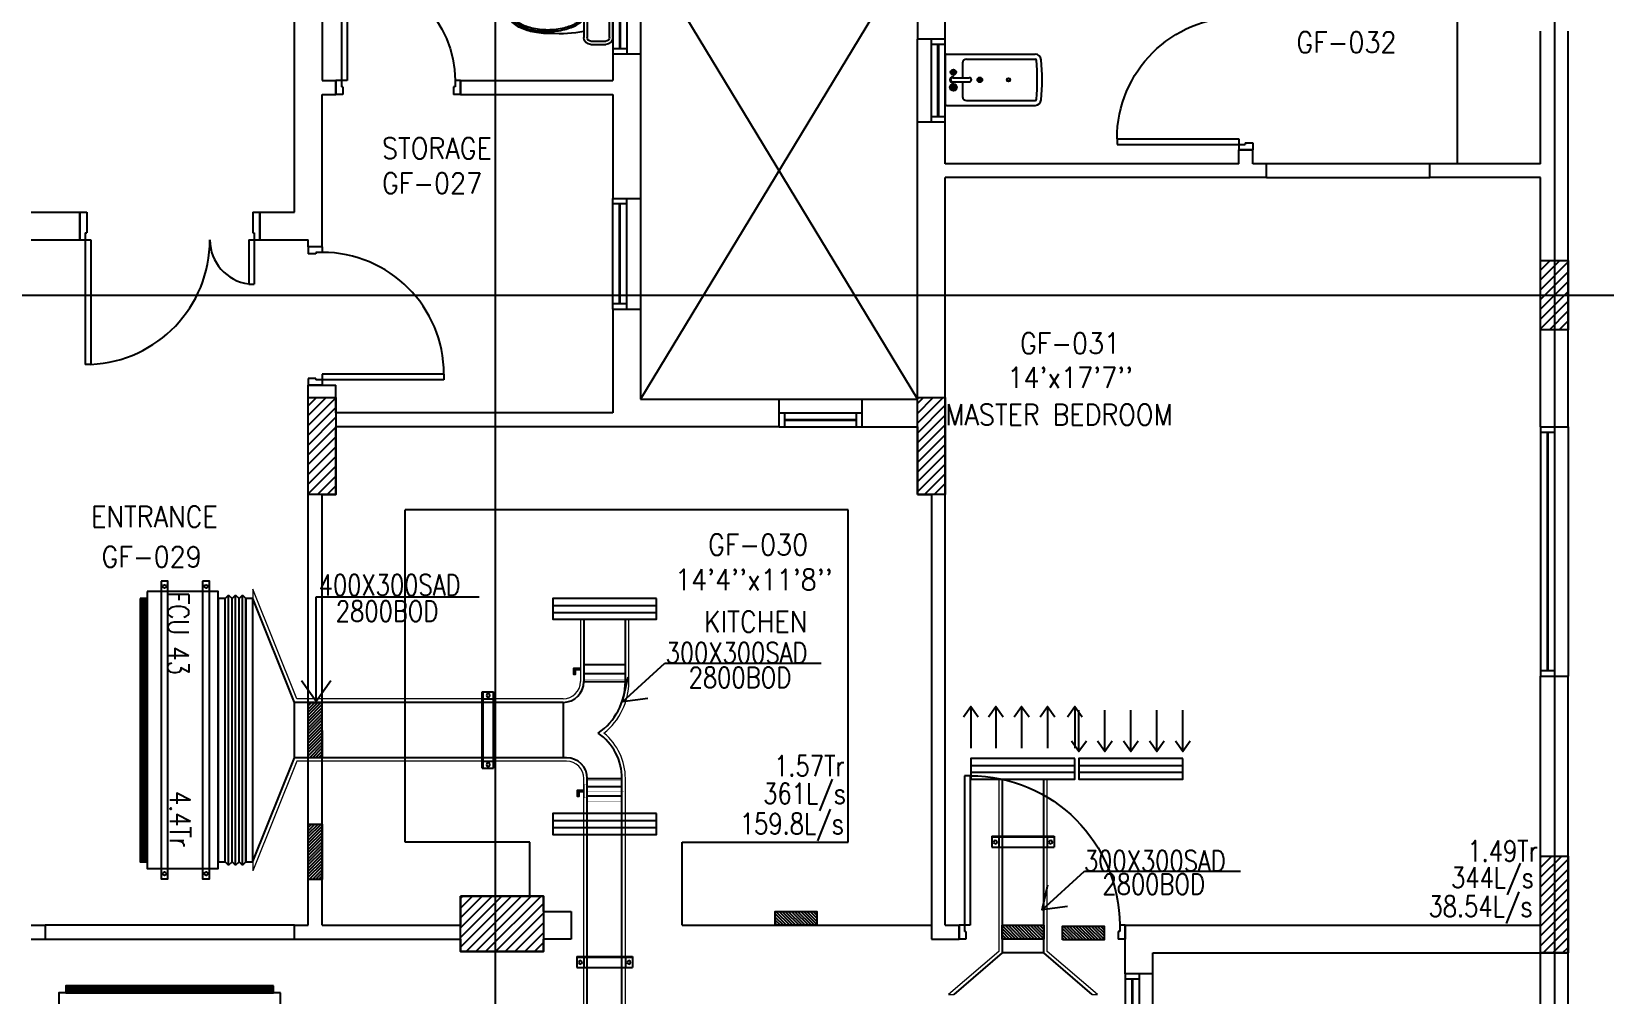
# Model space of a CAD drawing. Header units: millimetres. Extents: x 0 to 91840, y -5689 to 55688.
# Drawn here: x 40123 to 51483, y 19075 to 26031 of the extents above; entities that cross this region are included whole.
import ezdxf

# ---------------------------------------------------------------- set-up
doc = ezdxf.new("R2010")
doc.units = ezdxf.units.MM
doc.linetypes.add('CENTER', pattern=[50.8, 31.75, -6.35, 6.35, -6.35])
doc.linetypes.add('DASHED2', pattern=[9.525, 6.35, -3.175])
for name, color, linetype in [('A-ANNO-TEXT', 8, 'Continuous'), ('A-DOOR', 4, 'Continuous'), ('A-FLOR-OVHD', 4, 'DASHED2'), ('A-FLOR-PFIX', 8, 'Continuous'), ('A-FLOR-SPCL', 8, 'Continuous'), ('A-GLAZ', 5, 'Continuous'), ('A-GRID', 253, 'CENTER'), ('A-WALL-FULL', 8, 'Continuous'), ('AC- VD', 5, 'Continuous'), ('AC-FD', 1, 'Continuous'), ('AC-SAD', 3, 'Continuous'), ('AC-SAD TEXT', 3, 'Continuous'), ('AC-WALL OPENING', 1, 'Continuous'), ('FCU-AC', 160, 'Continuous'), ('L1-E014-C22-VAC (08-08-2010)$0$ETA-AC-DAMPER', 4, 'Continuous'), ('M-HANGER', 30, 'Continuous'), ('RETURN GRILL RIGHT', 1, 'Continuous'), ('S-COL- HACT.', 9, 'Continuous'), ('S-COL.', 8, 'Continuous'), ('SAD RIGHT', 3, 'Continuous'), ('SUPPLY GRILL RIGHT', 3, 'Continuous')]:
    doc.layers.add(name, color=color, linetype=linetype)
doc.layers.add('INSULATION', color=1, linetype='Continuous', lineweight=5)
doc.styles.add('ROMANS', font='romans.shx', dxfattribs={"width": 0.8})
doc.styles.add('SIMPLEX', font='simplex.shx', dxfattribs={"width": 0.8})
doc.dimstyles.new('100 of DIM2', dxfattribs={"dimscale": 0, "dimtxt": 200, "dimasz": 150, "dimexe": 75, "dimexo": 200, "dimgap": 75, "dimtad": 1, "dimdec": 0, "dimrnd": 5, "dimzin": 0, "dimdsep": 46, "dimtxsty": 'ROMANS', "dimblk": 'ARCHTICK', "dimcen": 100, "dimclrd": 94, "dimclre": 94, "dimclrt": 2, "dimadec": 0, "dimazin": 0, "dimtfac": 1, "dimtdec": 0, "dimtofl": 0, "dimtmove": 2, "dimatfit": 3, "dimldrblk": 'OPEN90', "dimfxl": 75, "dimtolj": 1, "dimtzin": 0, "dimarcsym": 0})
pattern_1 = [(45, (1147577.044, 409937.22), (-35.355339, 35.355339), [])]

# ---------------------------------------------------------------- blocks, each defined once
blk = doc.blocks.new('W-180')
for p, q in [((1800, 100), (0, 100)), ((1800, 0), (0, 0)), ((40, 0), (40, 100)), ((1760, 100), (1760, 0))]:
    blk.add_line(p, q)
at = {"linetype": 'Continuous'}
for p, q in [((1760, 53), (40, 53)), ((1760, 47), (40, 47))]:
    blk.add_line(p, q, dxfattribs=at)
blk = doc.blocks.new('BIDET-1')
for p, q in [((175, 0), (-175, 0)), ((-185, -10), (-185, -649)), ((-39, -59), (-69, -59)), ((-54, -44), (-54, -74)), ((-15, -54), (-15, -174)), ((15, -54), (15, -174)), ((39, -59), (69, -59)), ((54, -44), (54, -74)), ((185, -10), (185, -649)), ((-150, -155), (-150, -649)), ((-15, -125), (-120, -125)), ((120, -125), (15, -125)), ((150, -155), (150, -649)), ((12, -250), (-12, -250)), ((-9, -259), (9, -241)), ((-9, -241), (9, -259)), ((0, -238), (0, -262))]:
    blk.add_line(p, q)
for centre, radius in [((-54, -59), 25), ((-54, -59), 20), ((-54, -59), 15.2), ((-54, -59), 10.2), ((54, -59), 20), ((54, -59), 15.2), ((54, -59), 10.2), ((0, -250), 17.5), ((0, -250), 12.5), ((0, -457), 12.5), ((0, -457), 10)]:
    blk.add_circle(centre, radius)
for centre, radius, start, end in [((-175, -10), 10, 90, 180), ((175, -10), 10, 0, 90), ((0, -54), 20, 318.5904, 221.4096), ((0, -54), 15, 0, 180), ((-120, -155), 30, 90, 180), ((0, -174), 15, 180, 0), ((120, -155), 30, 0, 90), ((-140, -649), 45, 180, 265.2062), ((-140, -649), 10, 180, 265.2062), ((0, 1020), 1685, 265.2062, 274.7938), ((140, -649), 10, 274.7938, 0), ((140, -649), 45, 274.7938, 0), ((0, 1020), 1720, 265.2062, 274.7938)]:
    blk.add_arc(centre, radius, start, end)
blk = doc.blocks.new('D-100-R1')
for p, q in [((-80, 980), (-80, 100)), ((-80, 980), (-40, 980)), ((-40, 980), (-40, 55)), ((-1000, 100), (-1000, 0)), ((-1000, 100), (-960, 100)), ((-960, 100), (-960, 55)), ((-960, 55), (-950, 55)), ((-950, 55), (-950, 0)), ((-80, 100), (0, 100)), ((-50, 55), (-50, 0)), ((-50, 55), (-40, 55)), ((-50, 0), (0, 0)), ((0, 100), (0, 0)), ((-1000, 0), (-950, 0))]:
    blk.add_line(p, q)
at = {"linetype": 'Continuous'}
blk.add_arc((-80, 100), 880, 90, 180, dxfattribs=at)
blk = doc.blocks.new('D-90-R1')
for p, q in [((-80, 880), (-40, 880)), ((-80, 880), (-80, 100)), ((-40, 880), (-40, 55)), ((-900, 100), (-860, 100)), ((-900, 100), (-900, 0)), ((-860, 100), (-860, 55)), ((-860, 55), (-850, 55)), ((-850, 55), (-850, 0)), ((-80, 100), (0, 100)), ((-50, 55), (-40, 55)), ((-50, 55), (-50, 0)), ((-50, 0), (0, 0)), ((0, 100), (0, 0)), ((-900, 0), (-850, 0))]:
    blk.add_line(p, q)
at = {"linetype": 'Continuous'}
blk.add_arc((-80, 100), 780, 90, 180, dxfattribs=at)
blk = doc.blocks.new('W-60')
for p, q in [((600, 100), (0, 100)), ((600, 0), (0, 0)), ((40, 0), (40, 100)), ((560, 100), (560, 0))]:
    blk.add_line(p, q)
at = {"linetype": 'Continuous'}
for p, q in [((560, 53), (40, 53)), ((560, 47), (40, 47))]:
    blk.add_line(p, q, dxfattribs=at)
blk = doc.blocks.new('D-130-R')
for p, q in [((1220, 200), (1220, 1100)), ((1220, 1100), (1260, 1100)), ((1260, 200), (1260, 1100)), ((80, 520), (40, 520)), ((40, 200), (40, 520)), ((80, 200), (80, 520)), ((0, 0), (0, 200)), ((80, 200), (0, 200)), ((40, 150), (40, 200)), ((50, 150), (40, 150)), ((50, 0), (50, 150)), ((1300, 200), (1220, 200)), ((1260, 150), (1250, 150)), ((1250, 0), (1250, 150)), ((1260, 150), (1260, 200)), ((1300, 0), (1300, 200)), ((50, 0), (0, 0)), ((1300, 0), (1250, 0))]:
    blk.add_line(p, q)
for centre, radius, start, end in [((1260, 200), 900, 92.5473, 180), ((40, 200), 320, 0, 82.8192)]:
    blk.add_arc(centre, radius, start, end)
blk = doc.blocks.new('WC-1')
for p, q in [((-210, 0), (210, 0)), ((-260, -160), (-260, -50)), ((-235, -160), (-235, -50)), ((-210, -25), (210, -25)), ((235, -50), (235, -160)), ((260, -50), (260, -160)), ((210, -185), (-210, -185)), ((210, -210), (-210, -210)), ((91, -223), (-91, -223)), ((86, -235), (-86, -235))]:
    blk.add_line(p, q)
for radius in [22.1, 17.1]:
    blk.add_circle((-6, -107), radius)
for centre, radius, start, end in [((-210, -50), 50, 90, 180), ((-210, -50), 25, 90, 180), ((210, -50), 50, 360, 90), ((210, -50), 25, 360, 90), ((-210, -160), 50, 180, 270), ((-210, -160), 25, 180, 270), ((722, -383), 904, 168.9529, 184.0632), ((69, -365), 214, 138.4152, 149.8586), ((-69, -365), 214, 30.1414, 41.5848), ((210, -160), 25, 270, 360), ((210, -160), 50, 270, 360), ((178, -428), 341, 149.8586, 166.4766), ((178, -428), 328, 149.8586, 166.4766), ((69, -365), 201, 139.9943, 149.8586), ((-69, -365), 201, 30.1414, 40.0057), ((-178, -428), 328, 13.5234, 30.1414), ((-178, -428), 341, 13.5234, 30.1414), ((352, -470), 532, 177.5541, 180), ((352, -470), 520, 166.4766, 180), ((352, -470), 507, 166.4766, 180), ((-352, -470), 507, 360, 13.5234), ((-352, -470), 520, 360, 13.5234), ((-352, -470), 532, 360, 2.4459), ((352, -470), 532, 180, 193.5234), ((352, -470), 520, 180, 193.5234), ((352, -470), 507, 180, 193.5234), ((-352, -470), 507, 346.4766, 360), ((-352, -470), 520, 346.4766, 360), ((-352, -470), 532, 346.4766, 360), ((178, -512), 353, 193.5234, 210.1414), ((178, -512), 341, 193.5234, 210.1414), ((178, -512), 328, 193.5234, 210.1414), ((69, -575), 201, 210.1414, 234.4972), ((-69, -575), 201, 305.5028, 329.8586), ((-178, -512), 328, 329.8586, 346.4766), ((-178, -512), 341, 329.8586, 346.4766), ((-178, -512), 353, 329.8586, 346.4766), ((69, -575), 226, 210.1414, 234.4972), ((69, -575), 214, 210.1414, 234.4972), ((0, -672), 108, 234.4972, 270), ((0, -672), 95.9, 234.4972, 270), ((0, -672), 83.4, 234.4972, 270), ((0, -672), 83.4, 270, 305.5028), ((0, -672), 95.9, 270, 305.5028), ((0, -672), 108, 270, 305.5028), ((-69, -575), 214, 305.5028, 329.8586), ((-69, -575), 226, 305.5028, 329.8586)]:
    blk.add_arc(centre, radius, start, end)
at = {"linetype": 'Continuous', "ltscale": 50}
blk.add_arc((-722, -383), 904, 355.9368, 11.0471, dxfattribs=at)
blk = doc.blocks.new('D-120-R1')
for p, q in [((-80, 1180), (-40, 1180)), ((-80, 1180), (-80, 100)), ((-40, 1180), (-40, 55)), ((-1200, 100), (-1160, 100)), ((-1200, 100), (-1200, 0)), ((-1160, 100), (-1160, 55)), ((-1160, 55), (-1150, 55)), ((-1150, 55), (-1150, 0)), ((-80, 100), (0, 100)), ((-50, 55), (-40, 55)), ((-50, 55), (-50, 0)), ((-50, 0), (0, 0)), ((0, 100), (0, 0)), ((-1200, 0), (-1150, 0))]:
    blk.add_line(p, q)
at = {"linetype": 'Continuous'}
blk.add_arc((-80, 100), 1080, 90, 180, dxfattribs=at)
blk = doc.blocks.new('W-120')
for p, q in [((1200, 100), (0, 100)), ((1200, 0), (0, 0)), ((40, 0), (40, 100)), ((1160, 100), (1160, 0))]:
    blk.add_line(p, q)
at = {"linetype": 'Continuous'}
for p, q in [((1160, 53), (40, 53)), ((1160, 47), (40, 47))]:
    blk.add_line(p, q, dxfattribs=at)
blk = doc.blocks.new('W-80')
for p, q in [((800, 100), (0, 100)), ((800, 0), (0, 0)), ((40, 0), (40, 100)), ((760, 100), (760, 0))]:
    blk.add_line(p, q)
at = {"linetype": 'Continuous'}
for p, q in [((760, 53), (40, 53)), ((760, 47), (40, 47))]:
    blk.add_line(p, q, dxfattribs=at)
blk = doc.blocks.new('_ArchTick')
at = {"color": 0, "linetype": 'ByBlock', "const_width": 0.15}
blk.add_lwpolyline([(-0.5, -0.5), (0.5, 0.5)], dxfattribs=at)
blk = doc.blocks.new('fcu 2.5 tr')
h = blk.add_hatch()
h.set_pattern_fill('NET', color=3)
h.paths.add_polyline_path([(83172, -1587743), (81672, -1587743), (81672, -1587793), (83172, -1587793)])
at = {"layer": 'FCU-AC'}
for p, q in [((81672, -1587030), (81647, -1587055)), ((83172, -1587030), (81672, -1587030)), ((83197, -1587055), (83172, -1587030)), ((83197, -1587055), (81647, -1587055)), ((81672, -1587080), (81647, -1587055)), ((81672, -1587080), (81647, -1587105)), ((83197, -1587105), (81647, -1587105)), ((81672, -1587130), (81647, -1587105)), ((81672, -1587130), (81647, -1587155)), ((83197, -1587155), (81647, -1587155)), ((81672, -1587180), (81647, -1587155)), ((83172, -1587080), (81672, -1587080)), ((83172, -1587080), (81672, -1587080)), ((83172, -1587130), (81672, -1587130)), ((83172, -1587130), (81672, -1587130)), ((83197, -1587055), (83172, -1587080)), ((83197, -1587105), (83172, -1587080)), ((83197, -1587105), (83172, -1587130)), ((83197, -1587155), (83172, -1587130)), ((83197, -1587155), (83172, -1587180))]:
    blk.add_line(p, q, dxfattribs=at)
at = {"layer": 'FCU-AC', "color": 1}
for p, q in [((83172, -1586980), (81672, -1586980)), ((81672, -1586980), (81672, -1587030)), ((81672, -1587030), (83172, -1587030)), ((83172, -1587030), (83172, -1586980)), ((83172, -1587180), (81672, -1587180)), ((81672, -1587180), (81672, -1587230)), ((81672, -1587230), (83172, -1587230)), ((83172, -1587230), (83172, -1587180))]:
    blk.add_line(p, q, dxfattribs=at)
at = {"layer": 'FCU-AC'}
blk.add_lwpolyline([(81622, -1587743), (83222, -1587743), (83222, -1587230), (81622, -1587230)], close=True, dxfattribs=at)
at = {"layer": 'FCU-AC', "color": 6}
for points in [[(81547, -1587343), (83297, -1587343), (83297, -1587293), (81547, -1587293)], [(81547, -1587643), (83297, -1587643), (83297, -1587593), (81547, -1587593)]]:
    blk.add_lwpolyline(points, close=True, dxfattribs=at)
at = {"layer": 'FCU-AC', "color": 3}
blk.add_lwpolyline([(81672, -1587793), (83172, -1587793), (83172, -1587743), (81672, -1587743)], close=True, dxfattribs=at)
at = {"layer": 'FCU-AC', "color": 6}
for centre in [(81584, -1587318), (83259, -1587318), (81584, -1587618), (83259, -1587618)]:
    blk.add_circle(centre, 12.5, dxfattribs=at)
blk = doc.blocks.new('fcu 3.5 tr')
at = {"layer": 'FCU-AC'}
h = blk.add_hatch(dxfattribs=at)
h.set_pattern_fill('NET', color=3)
h.paths.add_polyline_path([(100970, -1580238), (99070, -1580238), (99070, -1580288), (100970, -1580288)])
for p, q in [((99045, -1579550), (99070, -1579525)), ((100970, -1579525), (99070, -1579525)), ((100995, -1579550), (100970, -1579525)), ((100995, -1579550), (99045, -1579550)), ((99045, -1579550), (99070, -1579575)), ((99045, -1579600), (99070, -1579575)), ((100995, -1579600), (99045, -1579600)), ((99045, -1579600), (99070, -1579625)), ((99045, -1579650), (99070, -1579625)), ((100995, -1579650), (99045, -1579650)), ((99045, -1579650), (99070, -1579675)), ((100970, -1579575), (99070, -1579575)), ((100970, -1579575), (99070, -1579575)), ((100970, -1579625), (99070, -1579625)), ((100970, -1579625), (99070, -1579625)), ((100995, -1579550), (100970, -1579575)), ((100995, -1579600), (100970, -1579575)), ((100995, -1579600), (100970, -1579625)), ((100995, -1579650), (100970, -1579625)), ((100995, -1579650), (100970, -1579675))]:
    blk.add_line(p, q, dxfattribs=at)
at = {"layer": 'FCU-AC', "color": 1}
for p, q in [((100970, -1579475), (99070, -1579475)), ((99070, -1579475), (99070, -1579525)), ((99070, -1579525), (100970, -1579525)), ((100970, -1579525), (100970, -1579475)), ((100970, -1579675), (99070, -1579675)), ((99070, -1579675), (99070, -1579725)), ((99070, -1579725), (100970, -1579725)), ((100970, -1579725), (100970, -1579675))]:
    blk.add_line(p, q, dxfattribs=at)
at = {"layer": 'FCU-AC'}
blk.add_lwpolyline([(99020, -1580238), (101020, -1580238), (101020, -1579725), (99020, -1579725)], close=True, dxfattribs=at)
at = {"layer": 'FCU-AC', "color": 6}
for points in [[(98945, -1579838), (101095, -1579838), (101095, -1579788), (98945, -1579788)], [(98945, -1580138), (101095, -1580138), (101095, -1580088), (98945, -1580088)]]:
    blk.add_lwpolyline(points, close=True, dxfattribs=at)
at = {"layer": 'FCU-AC', "color": 3}
blk.add_lwpolyline([(99070, -1580288), (100970, -1580288), (100970, -1580238), (99070, -1580238)], close=True, dxfattribs=at)
at = {"layer": 'FCU-AC', "color": 6}
for centre in [(98982, -1579813), (101057, -1579813), (98982, -1580113), (101057, -1580113)]:
    blk.add_circle(centre, 12.5, dxfattribs=at)
blk = doc.blocks.new('*U123')
at = {"linetype": 'Continuous'}
for p, q in [((-38, -256), (-38, 294)), ((42, 294), (-38, 294)), ((42, 244), (-38, 244)), ((37, -256), (37, 294)), ((42, -256), (42, 294)), ((42, -206), (-38, -206)), ((42, -256), (-38, -256))]:
    blk.add_line(p, q, dxfattribs=at)
for centre in [(0, 269), (0, -231)]:
    blk.add_circle(centre, 12.5, dxfattribs=at)
blk = doc.blocks.new('*U122')
at = {"linetype": 'Continuous'}
for p, q in [((-38, -231), (-38, 219)), ((42, 219), (-38, 219)), ((42, 169), (-38, 169)), ((37, -231), (37, 219)), ((42, -231), (42, 219)), ((42, -181), (-38, -181)), ((42, -231), (-38, -231))]:
    blk.add_line(p, q, dxfattribs=at)
for centre in [(0, 194), (0, -206)]:
    blk.add_circle(centre, 12.5, dxfattribs=at)
blk = doc.blocks.new('grill')
at = {"layer": 'SUPPLY GRILL RIGHT'}
for p, q in [((665706, -1490217), (665656, -1490217)), ((665656, -1490217), (665656, -1490967)), ((665756, -1490217), (665706, -1490217)), ((665706, -1490217), (665706, -1490967))]:
    blk.add_line(p, q, dxfattribs=at)
blk.add_lwpolyline([(665756, -1490967), (665756, -1490217), (665606, -1490217), (665606, -1490967)], close=True, dxfattribs=at)
blk = doc.blocks.new('grillreturn')
at = {"layer": 'RETURN GRILL RIGHT'}
for p, q in [((665656, -1489444), (665656, -1490194)), ((665706, -1489444), (665706, -1490194))]:
    blk.add_line(p, q, dxfattribs=at)
blk.add_lwpolyline([(665756, -1490194), (665756, -1489444), (665606, -1489444), (665606, -1490194)], close=True, dxfattribs=at)
blk = doc.blocks.new('*U36')
at = {"layer": 'L1-E014-C22-VAC (08-08-2010)$0$ETA-AC-DAMPER', "color": 5}
for p, q in [((-33, 0), (-33, 250)), ((33, 0), (33, 250))]:
    blk.add_line(p, q, dxfattribs=at)
for points, const_width in [([(-91, 250), (91, 250)], 1.82), ([(0, 0), (0, 264)], 1.5), ([(-91, 0), (91, 0)], 1.82), ([(-48, 0), (-48, -20), (48, -20), (48, 0)], 1.5)]:
    blk.add_lwpolyline(points, dxfattribs=dict(at, const_width=const_width))
at = {"layer": 'L1-E014-C22-VAC (08-08-2010)$0$ETA-AC-DAMPER', "color": 5, "const_width": 1.82}
blk.add_lwpolyline([(75, 250), (75, 0), (-75, 0), (-75, 250)], close=True, dxfattribs=at)
at = {"layer": 'L1-E014-C22-VAC (08-08-2010)$0$ETA-AC-DAMPER', "color": 5}
blk.add_lwpolyline([(6, -20), (6, -62), (40, -62), (40, -72), (-6, -72), (-6, -20)], dxfattribs=at)
blk = doc.blocks.new('*U37')
at = {"layer": 'L1-E014-C22-VAC (08-08-2010)$0$ETA-AC-DAMPER', "color": 5}
for p, q in [((-33, 0), (-33, 300)), ((33, 0), (33, 300))]:
    blk.add_line(p, q, dxfattribs=at)
for points, const_width in [([(-91, 300), (91, 300)], 1.82), ([(0, 0), (0, 314)], 1.5), ([(-91, 0), (91, 0)], 1.82), ([(-48, 0), (-48, -20), (48, -20), (48, 0)], 1.5)]:
    blk.add_lwpolyline(points, dxfattribs=dict(at, const_width=const_width))
at = {"layer": 'L1-E014-C22-VAC (08-08-2010)$0$ETA-AC-DAMPER', "color": 5, "const_width": 1.82}
blk.add_lwpolyline([(75, 300), (75, 0), (-75, 0), (-75, 300)], close=True, dxfattribs=at)
at = {"layer": 'L1-E014-C22-VAC (08-08-2010)$0$ETA-AC-DAMPER', "color": 5}
blk.add_lwpolyline([(6, -20), (6, -62), (40, -62), (40, -72), (-6, -72), (-6, -20)], dxfattribs=at)
blk = doc.blocks.new('*U150')
at = {"linetype": 'Continuous'}
for p, q in [((-38, -206), (-38, 194)), ((42, 194), (-38, 194)), ((42, 144), (-38, 144)), ((37, -206), (37, 194)), ((42, -206), (42, 194)), ((42, -156), (-38, -156)), ((42, -206), (-38, -206))]:
    blk.add_line(p, q, dxfattribs=at)
for centre in [(0, 169), (0, -181)]:
    blk.add_circle(centre, 12.5, dxfattribs=at)
blk = doc.blocks.new('SUPPLY GRILL RIGHT')
at = {"layer": 'SUPPLY GRILL RIGHT'}
for p, q in [((375, 25), (-375, 25)), ((375, -25), (375, 25)), ((375, -25), (-375, -25)), ((375, -75), (375, -25))]:
    blk.add_line(p, q, dxfattribs=at)
blk.add_lwpolyline([(-375, -75), (375, -75), (375, 75), (-375, 75)], close=True, dxfattribs=at)
for points in [[(-375, -450), (-375, -150)], [(-178.5, -450), (-178.5, -150)], [(9, -450), (9, -150)], [(196.5, -450), (196.5, -150)], [(375, -450), (375, -150)]]:
    blk.add_leader(points, dimstyle='100 of DIM2', override={"dimscale": 1, "dimasz": 75, "dimtad": 0, "dimclrd": 0, "dimfxl": 0.2}, dxfattribs=at)
blk = doc.blocks.new('RETURN GRILL RIGHT')
at = {"layer": 'RETURN GRILL RIGHT'}
for p, q in [((375, 25), (-375, 25)), ((375, -25), (-375, -25))]:
    blk.add_line(p, q, dxfattribs=at)
blk.add_lwpolyline([(-375, -75), (375, -75), (375, 75), (-375, 75)], close=True, dxfattribs=at)
for points in [[(-375, -125), (-375, -425)], [(-187.5, -125), (-187.5, -425)], [(0, -125), (0, -425)], [(187.5, -125), (187.5, -425)], [(375, -125), (375, -425)]]:
    blk.add_leader(points, dimstyle='100 of DIM2', override={"dimscale": 1, "dimasz": 75, "dimtad": 0, "dimclrd": 0, "dimfxl": 0.2}, dxfattribs=at)

msp = doc.modelspace()

# ---------------------------------------------------------------- hatches: boundary and pattern name
at = {"layer": 'AC-FD', "linetype": 'ByBlock'}
h = msp.add_hatch(dxfattribs=at)
h.set_pattern_fill('ANSI31', color=256, scale=5, angle=0.247322, style=0)
h.set_pattern_definition([(45.247322, (-26687.911, 1612337.303), (-11.27367045, 11.1767607), [])])
h.paths.add_polyline_path([(42122.49, 20785.02), (42222.49, 20785.45), (42221.23, 21185.45), (42121.23, 21185.02)])
h = msp.add_hatch(dxfattribs=at)
h.set_pattern_fill('ANSI31', color=256, scale=5, angle=90, style=0)
h.set_pattern_definition([(135, (-1544339.78, -42464.784), (-11.22532015, -11.22532015), [])])
h.paths.add_polyline_path([(47433.1, 19475.2), (47433.1, 19575.2), (47133.1, 19575.23), (47133.1, 19475.23)])
at = {"layer": 'AC-WALL OPENING', "linetype": 'ByBlock'}
h = msp.add_hatch(dxfattribs=at)
h.set_pattern_fill('ANSI31', color=256, scale=5, angle=-180, style=0)
h.set_pattern_definition([(225, (104161.861, -1571393.232), (11.22532015, -11.22532015), [])])
h.paths.add_polyline_path([(42221.86, 20306.77), (42121.86, 20306.77), (42121.86, 19906.77), (42221.86, 19906.77)])
h = msp.add_hatch(dxfattribs=at)
h.set_pattern_fill('ANSI31', color=256, scale=5, angle=-270, style=0)
h.set_pattern_definition([(135, (-1546174.994, -42364.766), (-11.22532015, -11.22532015), [])])
h.paths.add_polyline_path([(45795.01, 19575.23), (45795.01, 19675.23), (45495.01, 19675.23), (45495.01, 19575.23)])
h = msp.add_hatch(dxfattribs=at)
h.set_pattern_fill('ANSI31', color=256, scale=5, angle=-270, style=0)
h.set_pattern_definition([(135, (-1544101.16, -42470.636), (-11.22532015, -11.22532015), [])])
h.paths.add_polyline_path([(47868.84, 19469.36), (47868.84, 19569.36), (47568.84, 19569.36), (47568.84, 19469.36)])
at = {"layer": 'S-COL- HACT.', "linetype": 'Continuous', "ltscale": 3}
h = msp.add_hatch(dxfattribs=at)
h.set_pattern_fill('ANSI31', color=256, scale=400, style=0)
h.set_pattern_definition(pattern_1)
h.paths.add_polyline_path([(51021.86, 23875.23), (51021.86, 24375.23), (51221.86, 24375.23), (51221.86, 23875.23)])
h = msp.add_hatch(dxfattribs=at)
h.set_pattern_fill('ANSI31', color=256, scale=400, style=0)
h.set_pattern_definition(pattern_1)
h.paths.add_polyline_path([(42121.86, 22685.98), (42121.86, 23385.98), (42321.86, 23385.98), (42321.86, 22685.98)])
h = msp.add_hatch(dxfattribs=at)
h.set_pattern_fill('ANSI31', color=256, scale=400, style=0)
h.set_pattern_definition(pattern_1)
h.paths.add_polyline_path([(46521.86, 22685.98), (46521.86, 23385.98), (46721.86, 23385.98), (46721.86, 22685.98)])
h = msp.add_hatch(dxfattribs=at)
h.set_pattern_fill('ANSI31', color=256, scale=400, style=0)
h.set_pattern_definition(pattern_1)
h.paths.add_polyline_path([(51021.86, 19375.23), (51021.86, 20075.23), (51221.86, 20075.23), (51221.86, 19375.23)])
h = msp.add_hatch(dxfattribs=at)
h.set_pattern_fill('ANSI31', color=256, scale=400, style=0)
h.set_pattern_definition([(45, (1147577.044, 409947.22), (-35.355339, 35.355339), [])])
h.paths.add_polyline_path([(43221.86, 19785.23), (43821.86, 19785.23), (43821.86, 19385.23), (43221.86, 19385.23)])

# ---------------------------------------------------------------- linework, layer by layer
at = {"layer": 'A-FLOR-OVHD', "linetype": 'Continuous', "ltscale": 3}
for p, q in [((50221.86, 25075.23), (49042.7, 25075.23)), ((49042.7, 24975.23), (50221.86, 24975.23)), ((42021.86, 19575.23), (40221.86, 19575.23)), ((40221.86, 19475.23), (42021.86, 19475.23))]:
    msp.add_line(p, q, dxfattribs=at)
at = {"layer": 'A-FLOR-SPCL', "ltscale": 3}
for p, q in [((50421.86, 25075.23), (50421.86, 27225.23)), ((46521.86, 26675.23), (44521.86, 23375.23)), ((44521.86, 26675.23), (46521.86, 23375.23)), ((46021.86, 22575.23), (42821.86, 22575.23)), ((42821.86, 20175.23), (42821.86, 22575.23)), ((46021.86, 20175.23), (46021.86, 22575.23)), ((43721.86, 20175.23), (42821.86, 20175.23)), ((43721.86, 19785.23), (43721.86, 20175.23)), ((44821.86, 19575.23), (44821.86, 20175.23)), ((44821.86, 20175.23), (46021.86, 20175.23)), ((44821.86, 19575.23), (46621.86, 19575.23)), ((51021.86, 17875.23), (51021.86, 19375.23)), ((51221.86, 17875.23), (51221.86, 19375.23))]:
    msp.add_line(p, q, dxfattribs=at)
at = {"layer": 'A-GLAZ', "ltscale": 3}
for p, q in [((44521.86, 26468.36), (44521.86, 25868.36)), ((46521.86, 25375.23), (46521.86, 25975.23)), ((44521.86, 24825.23), (44521.86, 24025.23)), ((45521.86, 23375.23), (46121.86, 23375.23)), ((51221.86, 23175.23), (51221.86, 21375.23)), ((48221.86, 18025.23), (48221.86, 19225.23))]:
    msp.add_line(p, q, dxfattribs=at)
at = {"layer": 'A-GRID', "ltscale": 0.1}
for p, q in [((43471.86, 53051.25), (43471.86, 4916.89)), ((51121.86, 53051.25), (51121.86, 4916.89)), ((13768.49, 24125.23), (57308.08, 24125.23))]:
    msp.add_line(p, q, dxfattribs=at)
at = {"layer": 'A-WALL-FULL', "ltscale": 3}
for p, q in [((42021.86, 24725.23), (42021.86, 28025.23)), ((46721.86, 25975.23), (46721.86, 27825.23)), ((42221.86, 26675.23), (42221.86, 25675.23)), ((46521.86, 26675.23), (46521.86, 25975.23)), ((51021.86, 25075.23), (51021.86, 26033.62)), ((51221.86, 23175.23), (51221.86, 26033.62)), ((46721.86, 25975.23), (46521.86, 25975.23)), ((44321.86, 25868.36), (44521.86, 25868.36)), ((44321.86, 25868.36), (44321.86, 25675.23)), ((44321.86, 25868.36), (44521.86, 25868.36)), ((44521.86, 25868.36), (44521.86, 24825.23)), ((42221.86, 25675.23), (42321.86, 25675.23)), ((42321.86, 25575.23), (42321.86, 25675.23)), ((43221.86, 25675.23), (44321.86, 25675.23)), ((43221.86, 25575.23), (43221.86, 25675.23)), ((42221.86, 24475.23), (42221.86, 25575.23)), ((42221.86, 25575.23), (42321.86, 25575.23)), ((43221.86, 25575.23), (44321.86, 25575.23)), ((44321.86, 25575.23), (44321.86, 24825.23)), ((46521.86, 23375.23), (46521.86, 25375.23)), ((46721.86, 25375.23), (46521.86, 25375.23)), ((46721.86, 25075.23), (46721.86, 25375.23)), ((48942.7, 25175.23), (48842.7, 25175.23)), ((48842.7, 25075.23), (48842.7, 25175.23)), ((48942.7, 25075.23), (48942.7, 25175.23)), ((48842.7, 25075.23), (46721.86, 25075.23)), ((49042.7, 25075.23), (48942.7, 25075.23)), ((49042.7, 24975.23), (49042.7, 25075.23)), ((51021.86, 25075.23), (50221.86, 25075.23)), ((50221.86, 24975.23), (50221.86, 25075.23)), ((49042.7, 24975.23), (46721.86, 24975.23)), ((46721.86, 19575.23), (46721.86, 24975.23)), ((51021.86, 24975.23), (50221.86, 24975.23)), ((51021.86, 23175.23), (51021.86, 24975.23)), ((44321.86, 24825.23), (44521.86, 24825.23)), ((40121.86, 24725.23), (40471.86, 24725.23)), ((40471.86, 24525.23), (40471.86, 24725.23)), ((41771.86, 24725.23), (42021.86, 24725.23)), ((41771.86, 24525.23), (41771.86, 24725.23)), ((40121.86, 24525.23), (40471.86, 24525.23)), ((41771.86, 24525.23), (42121.86, 24525.23)), ((42121.86, 24475.23), (42121.86, 24525.23)), ((42221.86, 24475.23), (42121.86, 24475.23)), ((44321.86, 24025.23), (44521.86, 24025.23)), ((44321.86, 24025.23), (44321.86, 23275.23)), ((44521.86, 24025.23), (44521.86, 23375.23)), ((42121.86, 19575.23), (42121.86, 23475.23)), ((42221.86, 23475.23), (42121.86, 23475.23)), ((44521.86, 23375.23), (45521.86, 23375.23)), ((45521.86, 23175.23), (45521.86, 23375.23)), ((46121.86, 23175.23), (46121.86, 23375.23)), ((46121.86, 23375.23), (46521.86, 23375.23)), ((44321.86, 23275.23), (42321.86, 23275.23)), ((44321.86, 23175.23), (42321.86, 23175.23)), ((45521.86, 23175.23), (44321.86, 23175.23)), ((46121.86, 23175.23), (46521.86, 23175.23)), ((51021.86, 23175.23), (51221.86, 23175.23)), ((42221.86, 19575.23), (42221.86, 22685.98)), ((46621.86, 22685.98), (46621.86, 19475.23)), ((51021.86, 21375.23), (51221.86, 21375.23)), ((51021.86, 19575.23), (51021.86, 21375.23)), ((51221.86, 19375.23), (51221.86, 21375.23)), ((40121.86, 19575.23), (40221.86, 19575.23)), ((40221.86, 19575.23), (40221.86, 19475.23)), ((42021.86, 19475.23), (42021.86, 19575.23)), ((42021.86, 19575.23), (42121.86, 19575.23)), ((42221.86, 19575.23), (43221.86, 19575.23)), ((46721.86, 19575.23), (46821.86, 19575.23)), ((46821.86, 19475.23), (46821.86, 19575.23)), ((46821.86, 19575.23), (46821.86, 19575.23)), ((48021.86, 19225.23), (48021.86, 19575.23)), ((48021.86, 19575.23), (51021.86, 19575.23)), ((40121.86, 19475.23), (40221.86, 19475.23)), ((42021.86, 19475.23), (43221.86, 19475.23)), ((46621.86, 19475.23), (46821.86, 19475.23)), ((48221.86, 19375.23), (51221.86, 19375.23)), ((48221.86, 19225.23), (48221.86, 19375.23)), ((48221.86, 19225.23), (48021.86, 19225.23))]:
    msp.add_line(p, q, dxfattribs=at)
at = {"layer": 'A-WALL-FULL', "linetype": 'Continuous', "ltscale": 3}
for p, q in [((42121.86, 23475.23), (42321.86, 23475.23)), ((42321.86, 23275.23), (42321.86, 23475.23)), ((42321.86, 22685.98), (42321.86, 23175.23)), ((46521.86, 23175.23), (46521.86, 22685.98)), ((42221.86, 22685.98), (42321.86, 22685.98)), ((46521.86, 22685.98), (46621.86, 22685.98)), ((43821.86, 19785.23), (43221.86, 19785.23)), ((43221.86, 19785.23), (43221.86, 19575.23)), ((43821.86, 19675.23), (43821.86, 19785.23)), ((43821.86, 19675.23), (44021.86, 19675.23)), ((44021.86, 19675.23), (44021.86, 19475.23)), ((43221.86, 19475.23), (43221.86, 19385.23)), ((44021.86, 19475.23), (43821.86, 19475.23)), ((43821.86, 19385.23), (43821.86, 19475.23)), ((43221.86, 19385.23), (43821.86, 19385.23))]:
    msp.add_line(p, q, dxfattribs=at)
at = {"layer": 'AC-FD', "linetype": 'ByBlock'}
for points in [[(42121.23, 21185.02), (42221.23, 21185.45), (42222.49, 20785.45), (42122.49, 20785.02)], [(47133.1, 19475.23), (47133.1, 19575.23), (47433.1, 19575.2), (47433.1, 19475.2)]]:
    msp.add_lwpolyline(points, close=True, dxfattribs=at)
at = {"layer": 'AC-SAD'}
for p, q in [((42021.86, 21185.23), (41721.86, 21935.23)), ((44112.33, 21785.23), (44112.33, 21335.23)), ((44412.33, 21335.23), (44412.33, 21785.23)), ((44112.33, 21335.23), (44412.33, 21335.23)), ((42021.86, 20785.23), (42021.86, 21185.23)), ((43962.33, 21185.23), (42021.86, 21185.23)), ((43962.33, 21185.23), (43962.33, 20785.23)), ((41721.86, 20035.23), (42021.86, 20785.23)), ((43987.33, 20785.23), (42021.86, 20785.23)), ((44137.33, 20635.23), (44387.33, 20635.23)), ((44137.33, 17075.24), (44137.33, 20635.23)), ((44387.33, 17075.24), (44387.33, 20635.23)), ((47133.1, 20630), (47133.1, 19375.23)), ((47433.1, 19375.23), (47433.1, 20630)), ((47133.1, 19375.23), (46783.1, 19075.23)), ((47433.1, 19375.23), (47133.1, 19375.23)), ((47783.1, 19075.23), (47433.1, 19375.23))]:
    msp.add_line(p, q, dxfattribs=at)
for centre, radius, start, end in [((43962.33, 21335.23), 150, 270, 0), ((43962.33, 21335.23), 450, 304.299363, 0), ((43987.33, 20635.23), 400, 0, 55.148147), ((43987.33, 20635.23), 150, 0, 90)]:
    msp.add_arc(centre, radius, start, end, dxfattribs=at)
at = {"layer": 'AC-WALL OPENING', "linetype": 'ByBlock'}
for points in [[(42221.86, 19906.77), (42121.86, 19906.77), (42121.86, 20306.77), (42221.86, 20306.77)], [(45495.01, 19575.23), (45495.01, 19675.23), (45795.01, 19675.23), (45795.01, 19575.23)], [(47568.84, 19469.36), (47568.84, 19569.36), (47868.84, 19569.36), (47868.84, 19469.36)]]:
    msp.add_lwpolyline(points, close=True, dxfattribs=at)
at = {"layer": 'INSULATION'}
for p, q in [((41721.86, 22002.55), (41721.86, 21935.23)), ((42038.79, 21210.23), (41721.86, 22002.55)), ((44087.33, 21785.23), (44087.33, 21335.23)), ((44437.33, 21335.23), (44437.33, 21785.23)), ((43962.33, 21210.23), (42038.79, 21210.23)), ((42038.79, 20760.23), (41721.86, 19967.92)), ((43987.33, 20760.23), (42038.79, 20760.23)), ((44112.33, 17075.24), (44112.33, 20635.23)), ((44412.33, 17075.24), (44412.33, 20635.23)), ((47108.1, 20630), (47108.1, 19386.73)), ((47458.1, 19386.73), (47458.1, 20630)), ((41721.86, 20035.23), (41721.86, 19967.92)), ((47108.1, 19386.73), (46744.68, 19075.23)), ((47821.51, 19075.23), (47458.1, 19386.73)), ((46744.68, 19075.23), (46783.1, 19075.23)), ((47783.1, 19075.23), (47821.51, 19075.23))]:
    msp.add_line(p, q, dxfattribs=at)
for centre, radius, start, end in [((43962.33, 21335.23), 125, 270, 0), ((43962.33, 21335.23), 475, 308.441146, 0), ((43987.33, 20635.23), 425, 0, 50.503633), ((43987.33, 20635.23), 125, 0, 90)]:
    msp.add_arc(centre, radius, start, end, dxfattribs=at)
at = {"layer": 'S-COL.', "linetype": 'Continuous', "ltscale": 3}
for points in [[(51021.86, 23875.23), (51021.86, 24375.23), (51221.86, 24375.23), (51221.86, 23875.23)], [(51021.86, 23875.23), (51021.86, 24375.23), (51221.86, 24375.23), (51221.86, 23875.23)], [(51021.86, 23875.23), (51021.86, 24375.23), (51221.86, 24375.23), (51221.86, 23875.23)], [(42121.86, 22685.98), (42121.86, 23385.98), (42321.86, 23385.98), (42321.86, 22685.98)], [(42121.86, 22685.98), (42121.86, 23385.98), (42321.86, 23385.98), (42321.86, 22685.98)], [(42121.86, 22685.98), (42121.86, 23385.98), (42321.86, 23385.98), (42321.86, 22685.98)], [(46521.86, 22685.98), (46521.86, 23385.98), (46721.86, 23385.98), (46721.86, 22685.98)], [(46521.86, 22685.98), (46521.86, 23385.98), (46721.86, 23385.98), (46721.86, 22685.98)], [(46521.86, 22685.98), (46521.86, 23385.98), (46721.86, 23385.98), (46721.86, 22685.98)], [(51021.86, 19375.23), (51021.86, 20075.23), (51221.86, 20075.23), (51221.86, 19375.23)], [(51021.86, 19375.23), (51021.86, 20075.23), (51221.86, 20075.23), (51221.86, 19375.23)], [(51021.86, 19375.23), (51021.86, 20075.23), (51221.86, 20075.23), (51221.86, 19375.23)], [(43221.86, 19785.23), (43821.86, 19785.23), (43821.86, 19385.23), (43221.86, 19385.23)], [(43221.86, 19785.23), (43821.86, 19785.23), (43821.86, 19385.23), (43221.86, 19385.23)], [(43221.86, 19785.23), (43821.86, 19785.23), (43821.86, 19385.23), (43221.86, 19385.23)]]:
    msp.add_lwpolyline(points, close=True, dxfattribs=at)

# ---------------------------------------------------------------- block references
at = {"layer": 'A-DOOR', "ltscale": 3, "xscale": -1}
for name, p in [('D-90-R1', (42321.86, 25575.23)), ('D-120-R1', (46821.86, 19475.23))]:
    msp.add_blockref(name, p, dxfattribs=at)
at = {"layer": 'A-DOOR', "ltscale": 3, "xscale": -1, "rotation": 90}
msp.add_blockref('D-100-R1', (48942.7, 25175.23), dxfattribs=at)
at = {"layer": 'A-DOOR', "ltscale": 3}
for name, p, rotation in [('D-130-R', (41771.86, 24725.23), 180), ('D-100-R1', (42121.86, 23475.23), 270)]:
    msp.add_blockref(name, p, dxfattribs=dict(at, rotation=rotation))
at = {"layer": 'A-FLOR-PFIX', "ltscale": 3, "xscale": -1, "rotation": 270}
msp.add_blockref('WC-1', (44321.86, 26196.06), dxfattribs=at)
at = {"layer": 'A-FLOR-PFIX', "ltscale": 3, "rotation": 90}
msp.add_blockref('BIDET-1', (46721.86, 25681.56), dxfattribs=at)
at = {"layer": 'A-GLAZ', "ltscale": 3, "xscale": -1}
for name, p, rotation in [('W-60', (44321.86, 25868.36), 270), ('W-60', (46721.86, 25975.23), 90), ('W-80', (44421.86, 24825.23), 90), ('W-180', (51021.86, 21375.23), 270), ('W-120', (48021.86, 18025.23), 270)]:
    msp.add_blockref(name, p, dxfattribs=dict(at, rotation=rotation))
msp.add_blockref('W-60', (46121.86, 23175.23), dxfattribs=at)
at = {"layer": 'AC- VD', "rotation": 270}
for name, p in [('*U37', (44112.33, 21425.98)), ('*U36', (44137.33, 20544.48))]:
    msp.add_blockref(name, p, dxfattribs=at)
at = {"layer": 'FCU-AC', "color": 3}
for name, p, rotation in [('fcu 3.5 tr', (1621196.91, 121004.8), 270), ('fcu 2.5 tr', (123543.4, -1568654.84), 180)]:
    msp.add_blockref(name, p, dxfattribs=dict(at, rotation=rotation))
at = {"layer": 'M-HANGER', "xscale": -1}
msp.add_blockref('*U123', (43421.04, 20966.36), dxfattribs=at)
at = {"layer": 'M-HANGER', "xscale": -1, "rotation": 270}
for name, p in [('*U122', (47289.58, 20176.37)), ('*U150', (44268.63, 19307.64))]:
    msp.add_blockref(name, p, dxfattribs=at)
at = {"layer": 'RETURN GRILL RIGHT'}
for name, p, rotation in [('RETURN GRILL RIGHT', (48063.1, 20705), 180), ('grillreturn', (-1445556.29, -645374.51), 90)]:
    msp.add_blockref(name, p, dxfattribs=dict(at, rotation=rotation))
at = {"layer": 'SAD RIGHT', "rotation": 90}
msp.add_blockref('grill', (-1446329.37, -643821.01), dxfattribs=at)
at = {"layer": 'SUPPLY GRILL RIGHT', "rotation": 180}
msp.add_blockref('SUPPLY GRILL RIGHT', (47283.1, 20705), dxfattribs=at)

# ---------------------------------------------------------------- texts
at = {"layer": 'A-ANNO-TEXT', "style": 'ROMANS', "width": 0.9}
for s, p in [('GF-032', (49257.88, 25877.45)), ('STORAGE', (42654.23, 25111.41)), ('GF-027', (42654.23, 24859.75)), ('GF-031', (47261.76, 23703.64)), ("14'x17'7''", (47170.78, 23456.01)), ('MASTER BEDROOM', (46721.86, 23187.74)), ('ENTRANCE', (40553.66, 22451.66)), ('GF-030', (45009.1, 22249.5)), ('GF-029', (40629.33, 22161.83)), ("14'4''x11'8''", (44769.9, 21996.66)), ('KITCHEN', (44979.2, 21693.25))]:
    msp.add_text(s, height=150, dxfattribs=at).set_placement(p)
at = {"layer": 'AC-SAD TEXT', "style": 'SIMPLEX', "width": 0.8}
for s, p in [('400X300SAD', (42197.71, 21958.01)), ('2800BOD', (42321.39, 21768.96)), ('300X300SAD', (44703.04, 21467.97)), ('2800BOD', (44869.22, 21290.17)), ('1.57Tr', (45486.58, 20651.37)), ('361L/s', (45407.61, 20452.32)), ('159.8L/s', (45239.06, 20234.55)), ('300X300SAD', (47723.89, 19965.85)), ('1.49Tr', (50493.14, 20037.05)), ('344L/s', (50375.14, 19844.82)), ('2800BOD', (47857.64, 19797.16)), ('38.54L/s', (50212.42, 19637.31))]:
    msp.add_text(s, height=150, dxfattribs=at).set_placement(p)
for s, p in [('FCU 43', (41108.86, 21985.23)), ('4.4Tr', (41122.36, 20546.11))]:
    msp.add_text(s, height=150, rotation=270, dxfattribs=at).set_placement(p)

# ---------------------------------------------------------------- leaders
at = {"layer": 'AC-SAD TEXT'}
for points in [[(42179.65, 21190.81), (42179.65, 21946.64), (43356.92, 21946.64)], [(44392.18, 21189.4), (44697.37, 21467.97), (45827.35, 21467.97)], [(47422.61, 19687.29), (47727.79, 19965.85), (48854.61, 19965.85)]]:
    msp.add_leader(points, dimstyle='100 of DIM2', override={"dimscale": 1, "dimtad": 0, "dimfxl": 0.2}, dxfattribs=at)

doc.saveas('drawing.dxf')
